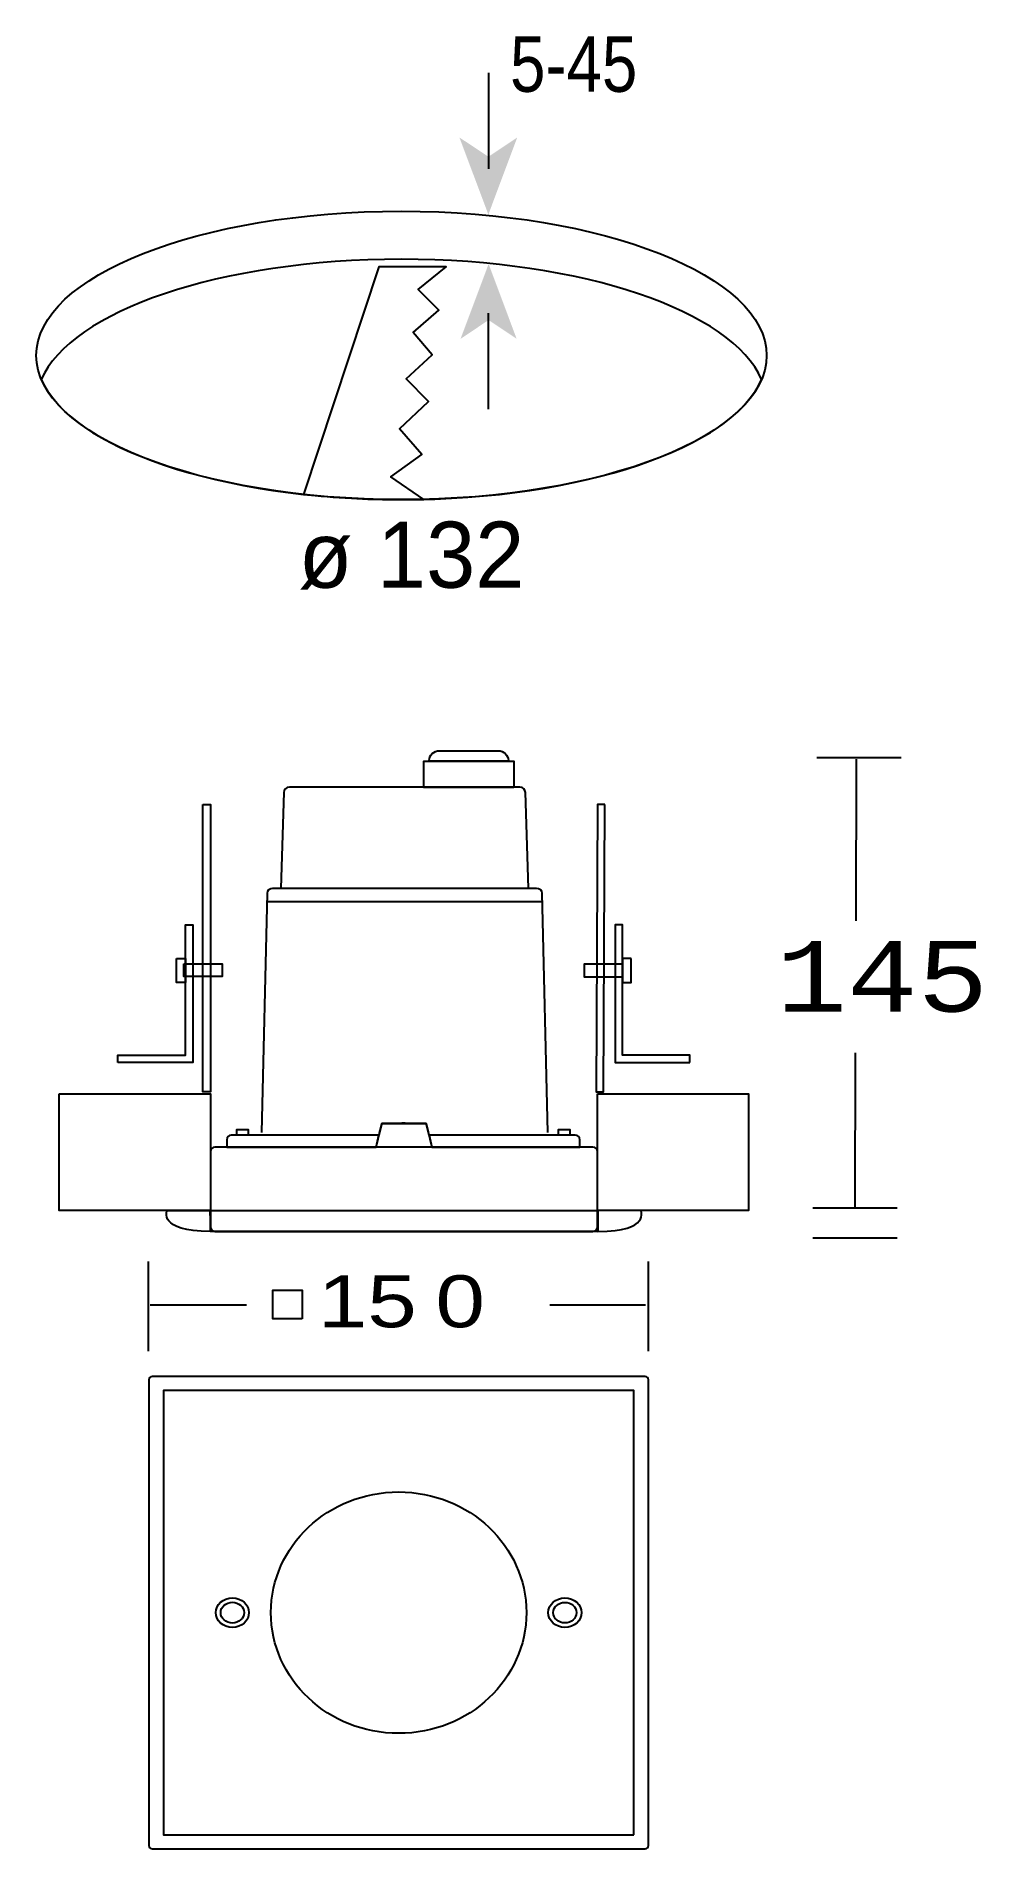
# Model space of a CAD drawing. Extents: x 34 to 149, y 48 to 269.
import ezdxf

# ---------------------------------------------------------------- set-up
doc = ezdxf.new("R2010")
doc.units = 0
doc.layers.add('LIVELLO_1', color=160, linetype='Continuous')
doc.styles.add('STD', font='txt')

# ---------------------------------------------------------------- blocks, each defined once
blk = doc.blocks.new('AI9-BLK1')
at = {"layer": 'LIVELLO_1'}
h = blk.add_hatch(color=7, dxfattribs=at)
h.dxf.hatch_style = 2
h.paths.add_polyline_path([(-0.27, 95.09), (3.24, 97.43), (-0.27, 88.06), (-3.79, 97.43)])
h = blk.add_hatch(color=7, dxfattribs=at)
h.dxf.hatch_style = 2
h.paths.add_polyline_path([(-0.24, 75.23), (-3.65, 72.95), (-0.24, 82.05), (3.17, 72.95)])
at = {"layer": 'LIVELLO_1', "color": 7}
for p, q in [((-0.25, 105.29), (-0.25, 93.6)), ((-0.25, 64.39), (-0.25, 76.07)), ((39.67, 22.06), (49.93, 22.06)), ((44.46, 21.85), (44.43, 2.2)), ((6.24, 4.5), (-27.1, 4.5)), ((44.33, -13.87), (44.3, -32.71)), ((-19.94, -23.87), (-20.7, -23.87)), ((-16.7, -23.87), (-17.46, -23.87)), ((-3.72, -23.87), (-4.47, -23.87)), ((-0.47, -23.87), (-1.23, -23.87)), ((39.18, -32.71), (49.43, -32.71)), ((39.18, -36.33), (49.43, -36.33)), ((-41.61, -50.14), (-41.61, -39.23)), ((19.22, -50.14), (19.22, -39.23)), ((-29.68, -44.53), (-41.41, -44.53)), ((18.85, -44.53), (7.21, -44.53)), ((-41.56, -53.6), (-41.56, -110.23)), ((18.8, -53.22), (-41.15, -53.22)), ((19.2, -110.23), (19.2, -53.6)), ((-41.15, -110.61), (18.8, -110.61))]:
    blk.add_line(p, q, dxfattribs=at)
for points in [[(2.81, 18.39), (-8.12, 18.39), (-8.12, 21.6), (2.81, 21.6)], [(-34.98, 16.35), (-34.07, 16.35), (-34.07, -18.61), (-34.98, -18.61)], [(13.9, 16.35), (12.99, 16.35), (12.83, -18.61), (13.73, -18.61)], [(-45.32, -15.03), (-45.32, -14.13), (-37.11, -14.13), (-37.11, 1.71), (-36.21, 1.71), (-36.21, -14.13), (-36.21, -14.81), (-36.21, -15.03)], [(24.24, -15.03), (24.24, -14.13), (16.03, -14.13), (16.03, 1.71), (15.13, 1.71), (15.13, -14.13), (15.13, -14.81), (15.13, -15.03)], [(-38.19, -2.38), (-37.11, -2.38), (-37.11, -5.3), (-38.19, -5.3)], [(-38.19, -2.38), (-37.11, -2.38), (-37.11, -5.3), (-38.19, -5.3)], [(-37.31, -3.02), (-32.65, -3.02), (-32.65, -4.58), (-37.31, -4.58)], [(-37.31, -3.02), (-32.65, -3.02), (-32.65, -4.58), (-37.31, -4.58)], [(16.03, -3.07), (11.37, -3.07), (11.37, -4.62), (16.03, -4.62)], [(16.03, -3.07), (11.37, -3.07), (11.37, -4.62), (16.03, -4.62)], [(17.1, -2.38), (16.03, -2.38), (16.03, -5.3), (17.1, -5.3)], [(17.1, -2.38), (16.03, -2.38), (16.03, -5.3), (17.1, -5.3)], [(-52.46, -18.83), (-34.07, -18.83), (-34.07, -33.01), (-52.46, -33.01)], [(12.99, -18.83), (31.38, -18.83), (31.38, -33.01), (12.99, -33.01)], [(-29.5, -23.87), (-30.86, -23.87), (-30.86, -23.19), (-29.5, -23.19)], [(-7.14, -25.33), (-13.92, -25.33), (-13.24, -22.43), (-7.82, -22.43)], [(9.62, -23.87), (8.26, -23.87), (8.26, -23.19), (9.62, -23.19)], [(-34.07, -33.01), (13.06, -33.01), (13.06, -35.58), (-34.07, -35.58)], [(-34.07, -33.01), (13.06, -33.01), (13.06, -35.58), (-34.07, -35.58)], [(-22.9, -46.19), (-26.47, -46.19), (-26.47, -42.72), (-22.9, -42.72)]]:
    blk.add_lwpolyline(points, close=True, dxfattribs=at)
for points in [[(6.91, -23.87), (-0.47, -23.87), (-7.48, -23.87), (-7.82, -22.43), (-13.24, -22.43), (-13.58, -23.87), (-20.7, -23.87), (-28.14, -23.87)], [(-13.45, -23.27), (-13.6, -23.87), (-14.21, -23.87)], [(-6.96, -23.87), (-7.46, -23.87), (-7.72, -22.84)], [(17.4, -108.91), (17.4, -54.92), (-39.76, -54.92), (-39.76, -108.91), (17.4, -108.91)]]:
    blk.add_lwpolyline(points, dxfattribs=at)
for centre, major_axis, ratio in [((-10.84, 70.93), (44.41, 0), 0.394731), ((-11.18, -81.91), (-15.53, 0), 0.944664), ((-31.4, -81.91), (-2.02, 0), 0.888065), ((-31.4, -81.91), (-1.42, 0), 0.887281), ((9.04, -81.91), (-2.02, 0), 0.888141), ((9.04, -81.91), (-1.41, 0), 0.888361)]:
    blk.add_ellipse(centre, major_axis=major_axis, ratio=ratio, dxfattribs=at)
for points, knots in [([(-54.64, 68.01), (-51.11, 76.3), (-32.85, 82.62), (-10.84, 82.62), (11.16, 82.62), (29.43, 76.3), (32.95, 68.01), (29.43, 59.72), (11.16, 53.4), (-10.84, 53.4), (-32.85, 53.4), (-51.11, 59.72), (-54.64, 68.01)], [0, 0, 0, 0, 1, 1, 1, 2, 2, 2, 3, 3, 3, 4, 4, 4, 4]), ([(-22.75, 54.04), (-22.75, 54.04), (-13.58, 81.71), (-13.58, 81.71), (-13.58, 81.71), (-5.39, 81.71), (-5.39, 81.71), (-5.39, 81.71), (-8.79, 78.94), (-8.79, 78.94), (-8.79, 78.94), (-6.29, 76.44), (-6.29, 76.44), (-6.29, 76.44), (-9.41, 73.73), (-9.41, 73.73), (-9.41, 73.73), (-7.12, 71.02), (-7.12, 71.02), (-7.12, 71.02), (-10.25, 68.1), (-10.25, 68.1), (-10.25, 68.1), (-7.54, 65.33), (-7.54, 65.33), (-7.54, 65.33), (-11.08, 62), (-11.08, 62), (-11.08, 62), (-8.37, 58.87), (-8.37, 58.87), (-8.37, 58.87), (-12.12, 56.16), (-12.12, 56.16), (-12.12, 56.16), (-8.12, 53.43), (-8.12, 53.43), (-9.02, 53.41), (-9.93, 53.4), (-10.84, 53.4), (-14.97, 53.4), (-18.96, 53.62), (-22.75, 54.04)], [0, 0, 0, 0, 1, 1, 1, 2, 2, 2, 3, 3, 3, 4, 4, 4, 5, 5, 5, 6, 6, 6, 7, 7, 7, 8, 8, 8, 9, 9, 9, 10, 10, 10, 11, 11, 11, 12, 12, 12, 13, 13, 13, 14, 14, 14, 14]), ([(2.16, 21.6), (2.16, 21.6), (2.16, 21.69), (2.16, 21.69), (2.16, 22.34), (1.6, 22.87), (0.9, 22.87), (0.9, 22.87), (-6.21, 22.87), (-6.21, 22.87), (-6.91, 22.87), (-7.47, 22.34), (-7.47, 21.69), (-7.47, 21.69), (-7.47, 21.6), (-7.47, 21.6), (-7.47, 21.6), (2.16, 21.6), (2.16, 21.6)], [0, 0, 0, 0, 1, 1, 1, 2, 2, 2, 3, 3, 3, 4, 4, 4, 5, 5, 5, 6, 6, 6, 6]), ([(-25.5, 6.17), (-25.5, 6.17), (-25.14, 17.81), (-25.14, 17.81), (-25.14, 18.16), (-24.84, 18.44), (-24.46, 18.44), (-24.46, 18.44), (3.56, 18.44), (3.56, 18.44), (3.93, 18.44), (4.23, 18.16), (4.23, 17.81), (4.23, 17.81), (4.6, 6.17), (4.6, 6.17), (4.6, 6.17), (-25.5, 6.17), (-25.5, 6.17)], [0, 0, 0, 0, 1, 1, 1, 2, 2, 2, 3, 3, 3, 4, 4, 4, 5, 5, 5, 6, 6, 6, 6]), ([(-27.82, -23.54), (-27.82, -23.54), (-27.15, 5.54), (-27.15, 5.54), (-27.15, 5.89), (-26.85, 6.17), (-26.48, 6.17), (-26.48, 6.17), (5.58, 6.17), (5.58, 6.17), (5.95, 6.17), (6.25, 5.89), (6.25, 5.54), (6.25, 5.54), (6.92, -23.54), (6.92, -23.54)], [0, 0, 0, 0, 1, 1, 1, 2, 2, 2, 3, 3, 3, 4, 4, 4, 5, 5, 5, 5]), ([(-13.92, -25.33), (-13.92, -25.33), (-32.08, -25.33), (-32.08, -25.33), (-32.08, -25.33), (-32.08, -24.41), (-32.08, -24.41), (-32.08, -24.11), (-31.84, -23.87), (-31.54, -23.87), (-31.54, -23.87), (-13.58, -23.87), (-13.58, -23.87), (-13.58, -23.87), (-13.92, -25.33), (-13.92, -25.33)], [0, 0, 0, 0, 1, 1, 1, 2, 2, 2, 3, 3, 3, 4, 4, 4, 5, 5, 5, 5]), ([(-10.21, -22.43), (-10.33, -22.41), (-10.46, -22.41), (-10.59, -22.41), (-10.71, -22.41), (-10.84, -22.41), (-10.96, -22.43)], [0, 0, 0, 0, 1, 1, 1, 2, 2, 2, 2]), ([(10.3, -23.87), (10.6, -23.87), (10.84, -24.11), (10.84, -24.41), (10.84, -24.41), (10.84, -25.33), (10.84, -25.33), (10.84, -25.33), (-7.14, -25.33), (-7.14, -25.33), (-7.14, -25.33), (-7.48, -23.87), (-7.48, -23.87), (-7.48, -23.87), (10.3, -23.87), (10.3, -23.87)], [0, 0, 0, 0, 1, 1, 1, 2, 2, 2, 3, 3, 3, 4, 4, 4, 5, 5, 5, 5]), ([(12.45, -35.56), (12.45, -35.56), (-33.53, -35.56), (-33.53, -35.56), (-33.83, -35.56), (-34.07, -35.31), (-34.07, -35.02), (-34.07, -35.02), (-34.07, -25.87), (-34.07, -25.87), (-34.07, -25.57), (-33.83, -25.33), (-33.53, -25.33), (-33.53, -25.33), (12.45, -25.33), (12.45, -25.33), (12.75, -25.33), (12.99, -25.57), (12.99, -25.87), (12.99, -25.87), (12.99, -35.02), (12.99, -35.02), (12.99, -35.31), (12.75, -35.56), (12.45, -35.56)], [0, 0, 0, 0, 1, 1, 1, 2, 2, 2, 3, 3, 3, 4, 4, 4, 5, 5, 5, 6, 6, 6, 7, 7, 7, 8, 8, 8, 8]), ([(-34.08, -35.58), (-34.08, -35.58), (-34.15, -33.01), (-34.15, -33.01), (-34.15, -33.01), (-39.35, -33.01), (-39.35, -33.01), (-39.35, -33.01), (-40.52, -35.58), (-34.08, -35.58)], [0, 0, 0, 0, 1, 1, 1, 2, 2, 2, 3, 3, 3, 3]), ([(13.06, -35.58), (13.06, -35.58), (12.99, -33.01), (12.99, -33.01), (12.99, -33.01), (18.27, -33.01), (18.27, -33.01), (18.27, -33.01), (19.5, -35.58), (13.06, -35.58)], [0, 0, 0, 0, 1, 1, 1, 2, 2, 2, 3, 3, 3, 3])]:
    blk.add_open_spline(points, degree=3, knots=knots, dxfattribs=at)
for points in [[(-41.15, -53.22), (-41.38, -53.22), (-41.56, -53.39), (-41.56, -53.6)], [(19.2, -53.6), (19.2, -53.39), (19.02, -53.22), (18.8, -53.22)], [(-41.56, -110.23), (-41.56, -110.44), (-41.38, -110.61), (-41.15, -110.61)], [(18.8, -110.61), (19.02, -110.61), (19.2, -110.44), (19.2, -110.23)]]:
    blk.add_open_spline(points, degree=3, dxfattribs=at)
at = {"layer": 'LIVELLO_1', "color": 7, "attachment_point": 1, "style": 'STD'}
for s, insert, char_height in [('\\fArial Narrow|b0|i0;\\H6.7489;\\C7;5-45', (2.37, 109.73), 6.7489), ('\\fMyriad Roman|b0|i0;\\H8.0340;\\C7;ø 132', (-23.36, 50.72), 8.034), ('\\fCourier|b0|i0;\\H8.5751;\\C7;145', (34.74, -0.27), 8.5751), ('\\fMyriad Roman|b0|i0;\\H6.3182;\\W1.28;\\C7;15', (-21.01, -40.9), 6.3182), ('\\fMyriad Roman|b0|i0;\\H6.3182;\\W1.28;\\C7;0', (-6.7, -40.9), 6.3182)]:
    blk.add_mtext(s, dxfattribs=dict(at, insert=insert, char_height=char_height))

msp = doc.modelspace()

# ---------------------------------------------------------------- block references
at = {"layer": 'LIVELLO_1', "color": 7}
msp.add_blockref('AI9-BLK1', (89.604178, 158.805122), dxfattribs=at)

doc.saveas('drawing.dxf')
